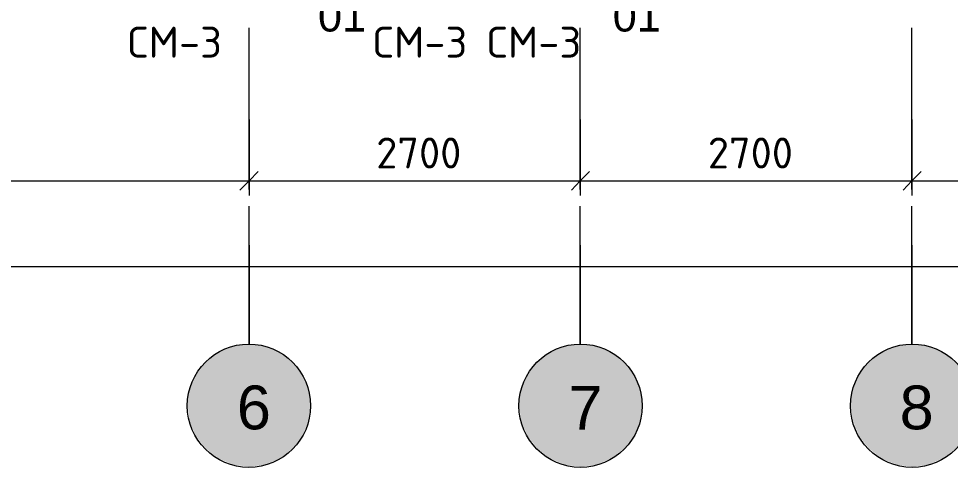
# Model space of a CAD drawing. Header units: millimetres. Extents: x -84737 to 172119, y -43083 to 59399.
# Drawn here: x 122428 to 130016, y 28726 to 32378 of the extents above; entities that cross this region are included whole.
import ezdxf

# ---------------------------------------------------------------- set-up
doc = ezdxf.new("R2010")
doc.units = ezdxf.units.MM
doc.layers.add('PDF _Геометрия', color=7, linetype='Continuous')
doc.layers.add('PDF _Текст', color=7, linetype='Continuous')
doc.layers.add('PDF _Сплошная заливка', color=7, linetype='Continuous', true_color=0xffffff)
doc.styles.add('PDF GOSTCommon', font='arial.ttf')
doc.styles.add('PDF ISOCPEUR', font='isocpeur.ttf')

msp = doc.modelspace()

# ---------------------------------------------------------------- hatches: boundary and pattern name
at = {"layer": 'PDF _Сплошная заливка', "transparency": 33554559}
for points in [[(124369.3, 29724.8), (124339.7, 29729.1), (124276.2, 29729.1), (124174.6, 29716.4), (124157.7, 29707.9), (124145, 29703.7), (124136.5, 29699.4), (124123.8, 29695.2), (124106.9, 29686.7), (124094.2, 29682.5), (124085.7, 29678.3), (124073, 29674), (124064.5, 29669.8), (124051.8, 29665.6), (124039.1, 29652.9), (124030.7, 29648.6), (124018, 29635.9), (124009.5, 29631.7), (123996.8, 29619), (123988.3, 29614.8), (123975.6, 29602.1), (123967.2, 29597.8), (123958.7, 29589.4), (123950.3, 29585.1), (123946, 29576.7), (123937.6, 29568.2), (123933.3, 29559.7), (123920.6, 29547), (123916.4, 29538.6), (123903.7, 29525.9), (123899.5, 29517.4), (123886.8, 29504.7), (123882.5, 29496.3), (123869.8, 29483.6), (123865.6, 29470.9), (123861.4, 29462.4), (123857.1, 29449.7), (123852.9, 29441.2), (123848.7, 29428.5), (123840.2, 29411.6), (123836, 29398.9), (123831.7, 29390.4), (123827.5, 29377.7), (123819, 29360.8), (123814.8, 29326.9), (123810.6, 29297.3), (123806.3, 29263.4), (123802.1, 29233.8), (123806.3, 29229.6), (123806.3, 29199.9), (123810.6, 29199.9), (123810.6, 29166.1), (123814.8, 29166.1), (123814.8, 29132.2), (123819, 29132.2), (123819, 29098.3), (123823.3, 29098.3), (123823.3, 29089.9), (123827.5, 29089.9), (123827.5, 29081.4), (123831.7, 29081.4), (123831.7, 29068.7), (123836, 29068.7), (123836, 29060.2), (123840.2, 29060.2), (123840.2, 29047.5), (123844.4, 29047.5), (123844.4, 29039.1), (123848.7, 29039.1), (123848.7, 29030.6), (123852.9, 29030.6), (123852.9, 29017.9), (123857.1, 29017.9), (123857.1, 29009.5), (123861.4, 29009.5), (123861.4, 28996.8), (123865.6, 28996.8), (123865.6, 28988.3), (123869.8, 28988.3), (123869.8, 28975.6), (123874.1, 28975.6), (123886.8, 28962.9), (123886.8, 28954.4), (123891, 28954.4), (123903.7, 28941.7), (123903.7, 28933.3), (123907.9, 28933.3), (123920.6, 28920.6), (123920.6, 28912.1), (123924.9, 28912.1), (123937.6, 28899.4), (123937.6, 28890.9), (123941.8, 28890.9), (123950.3, 28882.5), (123950.3, 28874), (123958.7, 28874), (123967.2, 28865.5), (123975.6, 28861.3), (123988.3, 28848.6), (123996.8, 28844.4), (124009.5, 28831.7), (124018, 28827.4), (124030.7, 28814.7), (124039.1, 28810.5), (124051.8, 28797.8), (124064.5, 28793.6), (124073, 28789.3), (124085.7, 28785.1), (124094.2, 28780.9), (124106.9, 28776.6), (124123.8, 28768.2), (124136.5, 28763.9), (124145, 28759.7), (124157.7, 28755.5), (124174.6, 28747), (124276.2, 28734.3), (124339.7, 28730.1), (124339.7, 28734.3), (124369.3, 28738.5), (124403.2, 28742.8), (124432.8, 28747), (124445.5, 28751.2), (124454, 28755.5), (124466.7, 28759.7), (124475.2, 28763.9), (124487.8, 28768.2), (124504.8, 28776.6), (124517.5, 28780.9), (124525.9, 28785.1), (124538.6, 28789.3), (124564, 28802), (124572.5, 28810.5), (124581, 28814.7), (124593.7, 28827.4), (124602.1, 28831.7), (124614.8, 28844.4), (124623.3, 28848.6), (124636, 28861.3), (124644.5, 28865.5), (124669.9, 28890.9), (124674.1, 28899.4), (124686.8, 28912.1), (124691, 28920.6), (124703.7, 28933.3), (124708, 28941.7), (124720.7, 28954.4), (124724.9, 28962.9), (124733.4, 28971.4), (124746.1, 28996.8), (124750.3, 29009.5), (124754.5, 29017.9), (124758.8, 29030.6), (124767.2, 29047.5), (124771.5, 29060.2), (124775.7, 29068.7), (124779.9, 29081.4), (124784.2, 29089.9), (124788.4, 29102.6), (124792.6, 29132.2), (124801.1, 29199.9), (124805.3, 29263.4), (124801.1, 29263.4), (124801.1, 29293.1), (124796.9, 29293.1), (124796.9, 29326.9), (124792.6, 29326.9), (124792.6, 29356.6), (124788.4, 29356.6), (124788.4, 29369.3), (124784.2, 29369.3), (124784.2, 29377.7), (124779.9, 29377.7), (124779.9, 29390.4), (124775.7, 29390.4), (124775.7, 29398.9), (124771.5, 29398.9), (124771.5, 29411.6), (124767.2, 29411.6), (124767.2, 29420.1), (124763, 29420.1), (124763, 29428.5), (124758.8, 29428.5), (124758.8, 29441.2), (124754.5, 29441.2), (124754.5, 29449.7), (124750.3, 29449.7), (124750.3, 29462.4), (124746.1, 29462.4), (124746.1, 29470.9), (124741.8, 29470.9), (124741.8, 29479.3), (124737.6, 29479.3), (124737.6, 29487.8), (124729.1, 29496.3), (124724.9, 29496.3), (124724.9, 29504.7), (124712.2, 29517.4), (124708, 29517.4), (124708, 29525.9), (124695.3, 29538.6), (124691, 29538.6), (124691, 29547), (124678.3, 29559.7), (124674.1, 29559.7), (124674.1, 29568.2), (124644.5, 29597.8), (124636, 29602.1), (124623.3, 29614.8), (124614.8, 29619), (124602.1, 29631.7), (124593.7, 29635.9), (124581, 29648.6), (124572.5, 29652.9), (124564, 29661.3), (124538.6, 29674), (124525.9, 29678.3), (124517.5, 29682.5), (124504.8, 29686.7), (124487.8, 29695.2), (124475.2, 29699.4), (124466.7, 29703.7), (124454, 29707.9), (124445.5, 29712.1), (124432.8, 29716.4), (124403.2, 29720.6)], [(124407.4, 29716.4), (124331.2, 29729.1), (124280.4, 29729.1), (124229.6, 29720.6), (124200, 29716.4), (124191.5, 29712.1), (124178.8, 29707.9), (124170.4, 29703.7), (124157.7, 29699.4), (124149.2, 29695.2), (124136.5, 29691), (124128, 29686.7), (124102.6, 29678.3), (124089.9, 29665.6), (124081.5, 29661.3), (124068.8, 29648.6), (124060.3, 29644.4), (124047.6, 29631.7), (124039.1, 29627.5), (124030.7, 29619), (124022.2, 29614.8), (124018, 29606.3), (124009.5, 29597.8), (124005.3, 29589.4), (123996.8, 29580.9), (123992.6, 29572.4), (123984.1, 29564), (123979.9, 29555.5), (123971.4, 29547), (123967.2, 29538.6), (123958.7, 29530.1), (123954.5, 29517.4), (123937.6, 29483.6), (123933.3, 29470.9), (123916.4, 29437), (123912.2, 29398.9), (123903.7, 29331.2), (123907.9, 29326.9), (123907.9, 29293.1), (123912.2, 29293.1), (123912.2, 29259.2), (123916.4, 29259.2), (123916.4, 29225.3), (123920.6, 29225.3), (123920.6, 29216.9), (123924.9, 29216.9), (123924.9, 29208.4), (123929.1, 29208.4), (123929.1, 29199.9), (123933.3, 29199.9), (123933.3, 29187.2), (123937.6, 29187.2), (123937.6, 29178.8), (123941.8, 29178.8), (123941.8, 29170.3), (123946, 29170.3), (123946, 29157.6), (123950.3, 29157.6), (123950.3, 29149.1), (123954.5, 29149.1), (123954.5, 29140.7), (123958.7, 29140.7), (123958.7, 29128), (123963, 29128), (123971.4, 29119.5), (123971.4, 29111), (123975.6, 29111), (123984.1, 29102.6), (123984.1, 29094.1), (123988.3, 29094.1), (123996.8, 29085.6), (123996.8, 29077.2), (124001, 29077.2), (124009.5, 29068.7), (124009.5, 29060.2), (124013.7, 29060.2), (124022.2, 29051.8), (124022.2, 29043.3), (124030.7, 29043.3), (124039.1, 29034.8), (124047.6, 29030.6), (124060.3, 29017.9), (124068.8, 29013.7), (124081.5, 29001), (124089.9, 28996.8), (124102.6, 28984.1), (124128, 28975.6), (124136.5, 28971.4), (124149.2, 28967.1), (124157.7, 28962.9), (124170.4, 28958.7), (124178.8, 28954.4), (124191.5, 28950.2), (124200, 28946), (124238.1, 28941.7), (124272, 28937.5), (124339.7, 28933.3), (124339.7, 28937.5), (124407.4, 28946), (124432.8, 28954.4), (124441.3, 28958.7), (124454, 28962.9), (124462.5, 28967.1), (124475.2, 28971.4), (124483.6, 28975.6), (124496.3, 28979.8), (124513.2, 28988.3), (124521.7, 28996.8), (124530.2, 29001), (124542.9, 29013.7), (124551.3, 29017.9), (124564, 29030.6), (124572.5, 29034.8), (124593.7, 29056), (124597.9, 29064.5), (124606.4, 29072.9), (124610.6, 29081.4), (124619.1, 29089.9), (124623.3, 29098.3), (124631.8, 29106.8), (124636, 29115.3), (124644.5, 29123.7), (124661.4, 29157.6), (124665.6, 29170.3), (124674.1, 29187.2), (124678.3, 29199.9), (124686.8, 29216.9), (124691, 29229.6), (124699.5, 29297.3), (124703.7, 29365), (124699.5, 29365), (124699.5, 29398.9), (124695.3, 29398.9), (124695.3, 29432.8), (124691, 29432.8), (124691, 29445.5), (124686.8, 29445.5), (124686.8, 29453.9), (124682.6, 29453.9), (124682.6, 29462.4), (124678.3, 29462.4), (124678.3, 29470.9), (124674.1, 29470.9), (124674.1, 29479.3), (124669.9, 29479.3), (124669.9, 29492), (124665.6, 29492), (124665.6, 29500.5), (124661.4, 29500.5), (124661.4, 29509), (124657.2, 29509), (124657.2, 29517.4), (124652.9, 29517.4), (124652.9, 29525.9), (124648.7, 29525.9), (124648.7, 29534.3), (124640.2, 29542.8), (124636, 29542.8), (124636, 29551.3), (124627.5, 29559.7), (124623.3, 29559.7), (124623.3, 29568.2), (124614.8, 29576.7), (124610.6, 29576.7), (124610.6, 29585.1), (124602.1, 29593.6), (124597.9, 29593.6), (124597.9, 29602.1), (124572.5, 29627.5), (124564, 29631.7), (124551.3, 29644.4), (124542.9, 29648.6), (124530.2, 29661.3), (124521.7, 29665.6), (124513.2, 29674), (124496.3, 29682.5), (124483.6, 29686.7), (124475.2, 29691), (124462.5, 29695.2), (124454, 29699.4), (124441.3, 29703.7), (124432.8, 29707.9)], [(127103.9, 29720.6), (127036.1, 29729.1), (126972.7, 29729.1), (126938.8, 29724.8), (126909.2, 29720.6), (126875.3, 29716.4), (126858.4, 29707.9), (126845.7, 29703.7), (126837.2, 29699.4), (126824.5, 29695.2), (126807.6, 29686.7), (126794.9, 29682.5), (126786.4, 29678.3), (126773.7, 29674), (126765.2, 29669.8), (126752.5, 29665.6), (126739.8, 29652.9), (126731.4, 29648.6), (126718.7, 29635.9), (126710.2, 29631.7), (126697.5, 29619), (126689, 29614.8), (126676.3, 29602.1), (126667.9, 29597.8), (126659.4, 29589.4), (126650.9, 29585.1), (126646.7, 29576.7), (126638.2, 29568.2), (126634, 29559.7), (126621.3, 29547), (126617.1, 29538.6), (126604.4, 29525.9), (126600.1, 29517.4), (126587.4, 29504.7), (126583.2, 29496.3), (126570.5, 29483.6), (126566.3, 29470.9), (126562, 29462.4), (126557.8, 29449.7), (126553.6, 29441.2), (126549.3, 29428.5), (126540.9, 29411.6), (126536.6, 29398.9), (126532.4, 29390.4), (126528.2, 29377.7), (126519.7, 29360.8), (126515.5, 29326.9), (126511.3, 29297.3), (126507, 29263.4), (126502.8, 29233.8), (126507, 29229.6), (126507, 29199.9), (126511.3, 29199.9), (126511.3, 29166.1), (126515.5, 29166.1), (126515.5, 29132.2), (126519.7, 29132.2), (126519.7, 29098.3), (126523.9, 29098.3), (126523.9, 29089.9), (126528.2, 29089.9), (126528.2, 29081.4), (126532.4, 29081.4), (126532.4, 29068.7), (126536.6, 29068.7), (126536.6, 29060.2), (126540.9, 29060.2), (126540.9, 29047.5), (126545.1, 29047.5), (126545.1, 29039.1), (126549.3, 29039.1), (126549.3, 29030.6), (126553.6, 29030.6), (126553.6, 29017.9), (126557.8, 29017.9), (126557.8, 29009.5), (126562, 29009.5), (126562, 28996.8), (126566.3, 28996.8), (126566.3, 28988.3), (126570.5, 28988.3), (126570.5, 28975.6), (126574.7, 28975.6), (126587.4, 28962.9), (126587.4, 28954.4), (126591.7, 28954.4), (126604.4, 28941.7), (126604.4, 28933.3), (126608.6, 28933.3), (126621.3, 28920.6), (126621.3, 28912.1), (126625.5, 28912.1), (126638.2, 28899.4), (126638.2, 28890.9), (126642.5, 28890.9), (126650.9, 28882.5), (126650.9, 28874), (126659.4, 28874), (126667.9, 28865.5), (126676.3, 28861.3), (126689, 28848.6), (126697.5, 28844.4), (126710.2, 28831.7), (126718.7, 28827.4), (126731.4, 28814.7), (126739.8, 28810.5), (126752.5, 28797.8), (126765.2, 28793.6), (126773.7, 28789.3), (126786.4, 28785.1), (126794.9, 28780.9), (126807.6, 28776.6), (126824.5, 28768.2), (126837.2, 28763.9), (126845.7, 28759.7), (126858.4, 28755.5), (126875.3, 28747), (126909.2, 28742.8), (126938.8, 28738.5), (126972.7, 28734.3), (127036.1, 28730.1), (127036.1, 28734.3), (127103.9, 28742.8), (127133.5, 28747), (127146.2, 28751.2), (127163.1, 28759.7), (127175.8, 28763.9), (127192.8, 28772.4), (127205.5, 28776.6), (127222.4, 28785.1), (127235.1, 28789.3), (127260.5, 28802), (127269, 28810.5), (127277.4, 28814.7), (127285.9, 28823.2), (127294.4, 28827.4), (127302.8, 28835.9), (127311.3, 28840.1), (127319.8, 28848.6), (127328.2, 28852.8), (127336.7, 28861.3), (127345.2, 28865.5), (127370.6, 28890.9), (127374.8, 28899.4), (127387.5, 28912.1), (127391.7, 28920.6), (127404.4, 28933.3), (127408.7, 28941.7), (127421.4, 28954.4), (127425.6, 28962.9), (127434.1, 28971.4), (127446.8, 28996.8), (127451, 29009.5), (127455.2, 29017.9), (127459.5, 29030.6), (127467.9, 29047.5), (127472.2, 29060.2), (127476.4, 29068.7), (127480.6, 29081.4), (127484.9, 29089.9), (127489.1, 29102.6), (127493.3, 29132.2), (127501.8, 29199.9), (127506, 29263.4), (127501.8, 29263.4), (127501.8, 29293.1), (127497.6, 29293.1), (127497.6, 29326.9), (127493.3, 29326.9), (127493.3, 29356.6), (127489.1, 29356.6), (127489.1, 29369.3), (127484.9, 29369.3), (127484.9, 29377.7), (127480.6, 29377.7), (127480.6, 29390.4), (127476.4, 29390.4), (127476.4, 29398.9), (127472.2, 29398.9), (127472.2, 29411.6), (127467.9, 29411.6), (127467.9, 29420.1), (127463.7, 29420.1), (127463.7, 29428.5), (127459.5, 29428.5), (127459.5, 29441.2), (127455.2, 29441.2), (127455.2, 29449.7), (127451, 29449.7), (127451, 29462.4), (127446.8, 29462.4), (127446.8, 29470.9), (127442.5, 29470.9), (127442.5, 29479.3), (127438.3, 29479.3), (127438.3, 29487.8), (127429.8, 29496.3), (127425.6, 29496.3), (127425.6, 29504.7), (127412.9, 29517.4), (127408.7, 29517.4), (127408.7, 29525.9), (127396, 29538.6), (127391.7, 29538.6), (127391.7, 29547), (127379, 29559.7), (127374.8, 29559.7), (127374.8, 29568.2), (127345.2, 29597.8), (127336.7, 29602.1), (127328.2, 29610.5), (127319.8, 29614.8), (127311.3, 29623.2), (127302.8, 29627.5), (127294.4, 29635.9), (127285.9, 29640.2), (127277.4, 29648.6), (127269, 29652.9), (127260.5, 29661.3), (127235.1, 29674), (127222.4, 29678.3), (127205.5, 29686.7), (127192.8, 29691), (127175.8, 29699.4), (127163.1, 29703.7), (127146.2, 29712.1), (127133.5, 29716.4)], [(129804.6, 29720.6), (129736.8, 29729.1), (129673.3, 29729.1), (129639.5, 29724.8), (129609.8, 29720.6), (129576, 29716.4), (129559.1, 29707.9), (129546.4, 29703.7), (129537.9, 29699.4), (129525.2, 29695.2), (129508.3, 29686.7), (129495.6, 29682.5), (129487.1, 29678.3), (129474.4, 29674), (129465.9, 29669.8), (129453.2, 29665.6), (129440.5, 29652.9), (129432.1, 29648.6), (129419.4, 29635.9), (129410.9, 29631.7), (129398.2, 29619), (129389.7, 29614.8), (129377, 29602.1), (129368.6, 29597.8), (129360.1, 29589.4), (129351.6, 29585.1), (129347.4, 29576.7), (129338.9, 29568.2), (129334.7, 29559.7), (129322, 29547), (129317.8, 29538.6), (129305.1, 29525.9), (129300.8, 29517.4), (129288.1, 29504.7), (129283.9, 29496.3), (129271.2, 29483.6), (129267, 29470.9), (129262.7, 29462.4), (129258.5, 29449.7), (129254.3, 29441.2), (129250, 29428.5), (129241.6, 29411.6), (129237.3, 29398.9), (129233.1, 29390.4), (129228.9, 29377.7), (129220.4, 29360.8), (129216.2, 29326.9), (129211.9, 29297.3), (129207.7, 29263.4), (129203.5, 29233.8), (129207.7, 29229.6), (129207.7, 29199.9), (129211.9, 29199.9), (129211.9, 29166.1), (129216.2, 29166.1), (129216.2, 29132.2), (129220.4, 29132.2), (129220.4, 29098.3), (129224.6, 29098.3), (129224.6, 29089.9), (129228.9, 29089.9), (129228.9, 29081.4), (129233.1, 29081.4), (129233.1, 29068.7), (129237.3, 29068.7), (129237.3, 29060.2), (129241.6, 29060.2), (129241.6, 29047.5), (129245.8, 29047.5), (129245.8, 29039.1), (129250, 29039.1), (129250, 29030.6), (129254.3, 29030.6), (129254.3, 29017.9), (129258.5, 29017.9), (129258.5, 29009.5), (129262.7, 29009.5), (129262.7, 28996.8), (129267, 28996.8), (129267, 28988.3), (129271.2, 28988.3), (129271.2, 28975.6), (129275.4, 28975.6), (129288.1, 28962.9), (129288.1, 28954.4), (129292.4, 28954.4), (129305.1, 28941.7), (129305.1, 28933.3), (129309.3, 28933.3), (129322, 28920.6), (129322, 28912.1), (129326.2, 28912.1), (129338.9, 28899.4), (129338.9, 28890.9), (129343.2, 28890.9), (129351.6, 28882.5), (129351.6, 28874), (129360.1, 28874), (129368.6, 28865.5), (129377, 28861.3), (129389.7, 28848.6), (129398.2, 28844.4), (129410.9, 28831.7), (129419.4, 28827.4), (129432.1, 28814.7), (129440.5, 28810.5), (129453.2, 28797.8), (129465.9, 28793.6), (129474.4, 28789.3), (129487.1, 28785.1), (129495.6, 28780.9), (129508.3, 28776.6), (129525.2, 28768.2), (129537.9, 28763.9), (129546.4, 28759.7), (129559.1, 28755.5), (129576, 28747), (129609.8, 28742.8), (129639.5, 28738.5), (129673.3, 28734.3), (129736.8, 28730.1), (129736.8, 28734.3), (129804.6, 28742.8), (129834.2, 28747), (129846.9, 28751.2), (129863.8, 28759.7), (129876.5, 28763.9), (129893.5, 28772.4), (129906.2, 28776.6), (129923.1, 28785.1), (129935.8, 28789.3), (129961.2, 28802), (129969.7, 28810.5), (129978.1, 28814.7), (129986.6, 28823.2), (129995.1, 28827.4), (130003.5, 28835.9), (130012, 28840.1), (130020.5, 28848.6), (130028.9, 28852.8), (130037.4, 28861.3), (130045.9, 28865.5), (130071.3, 28890.9), (130075.5, 28899.4), (130088.2, 28912.1), (130092.4, 28920.6), (130105.1, 28933.3), (130109.3, 28941.7), (130122, 28954.4), (130126.3, 28962.9), (130134.7, 28971.4), (130143.2, 28988.3), (130147.4, 29001), (130151.7, 29009.5), (130160.1, 29034.8), (130164.4, 29043.3), (130172.8, 29068.7), (130177.1, 29077.2), (130185.5, 29102.6), (130189.8, 29132.2), (130198.2, 29199.9), (130202.5, 29263.4), (130198.2, 29263.4), (130198.2, 29293.1), (130194, 29293.1), (130194, 29326.9), (130189.8, 29326.9), (130189.8, 29356.6), (130185.5, 29356.6), (130185.5, 29369.3), (130181.3, 29369.3), (130181.3, 29382), (130177.1, 29382), (130177.1, 29390.4), (130172.8, 29390.4), (130172.8, 29403.1), (130168.6, 29403.1), (130168.6, 29415.8), (130164.4, 29415.8), (130164.4, 29424.3), (130160.1, 29424.3), (130160.1, 29437), (130155.9, 29437), (130155.9, 29449.7), (130151.7, 29449.7), (130151.7, 29458.2), (130147.4, 29458.2), (130147.4, 29470.9), (130143.2, 29470.9), (130143.2, 29479.3), (130139, 29479.3), (130139, 29487.8), (130130.5, 29496.3), (130126.3, 29496.3), (130126.3, 29504.7), (130113.6, 29517.4), (130109.3, 29517.4), (130109.3, 29525.9), (130096.6, 29538.6), (130092.4, 29538.6), (130092.4, 29547), (130079.7, 29559.7), (130075.5, 29559.7), (130075.5, 29568.2), (130045.9, 29597.8), (130037.4, 29602.1), (130028.9, 29610.5), (130020.5, 29614.8), (130012, 29623.2), (130003.5, 29627.5), (129995.1, 29635.9), (129986.6, 29640.2), (129978.1, 29648.6), (129969.7, 29652.9), (129961.2, 29661.3), (129935.8, 29674), (129923.1, 29678.3), (129906.2, 29686.7), (129893.5, 29691), (129876.5, 29699.4), (129863.8, 29703.7), (129846.9, 29712.1), (129834.2, 29716.4)]]:
    msp.add_hatch(color=256, dxfattribs=at).paths.add_polyline_path(points)

# ---------------------------------------------------------------- linework, layer by layer
at = {"layer": 'PDF _Геометрия', "lineweight": 9}
for points in [[(124305.8, 31303.8), (124305.8, 32302.8)], [(127002.3, 31303.8), (127002.3, 32302.8)], [(129703, 31303.8), (129703, 32302.8)], [(124305.8, 32188.5), (124305.8, 32239.3)], [(127002.3, 32188.5), (127002.3, 32239.3)], [(129703, 32188.5), (129703, 32239.3)], [(124305.8, 30986.3), (124305.8, 31989.5)], [(127002.3, 30986.3), (127002.3, 31989.5)], [(129703, 30986.3), (129703, 31989.5)], [(124305.8, 31557.8), (124305.8, 31058.2), (124305.8, 30939.7)], [(127002.3, 31557.8), (127002.3, 31058.2), (127002.3, 30939.7)], [(129703, 31557.8), (129703, 31058.2), (129703, 30939.7)], [(94183.4, 31058.2), (97904.3, 31058.2), (103902.5, 31058.2), (112004.6, 31058.2), (118002.8, 31058.2), (124305.8, 31058.2), (127002.3, 31058.2), (129703, 31058.2), (132255.5, 31058.2), (134803.8, 31058.2), (137204, 31058.2), (139942.7, 31058.2), (143625.5, 31058.2)], [(124305.8, 31049.8), (124305.8, 31104.8)], [(127002.3, 31049.8), (127002.3, 31104.8)], [(129703, 31049.8), (129703, 31104.8)], [(124305.8, 30533.4), (124305.8, 29729.1), (124305.8, 30850.8)], [(127002.3, 30533.4), (127002.3, 29729.1), (127002.3, 30850.8)], [(129703, 30533.4), (129703, 29729.1), (129703, 30850.8)], [(124305.8, 30736.5), (124305.8, 30787.3)], [(127002.3, 30736.5), (127002.3, 30787.3)], [(129703, 30736.5), (129703, 30787.3)], [(94183.4, 30359.8), (143625.5, 30359.8)]]:
    msp.add_lwpolyline(points, dxfattribs=at)
at = {"layer": 'PDF _Геометрия', "lineweight": 20}
for points in [[(124377.8, 31134.4), (124305.8, 31058.2), (124229.6, 30982.1)], [(127078.5, 31134.4), (127002.3, 31058.2), (126930.3, 30982.1)], [(129779.2, 31134.4), (129703, 31058.2), (129631, 30982.1)]]:
    msp.add_lwpolyline(points, dxfattribs=at)
at = {"layer": 'PDF _Геометрия', "lineweight": 9}
for centre in [(124303.8, 29227.5), (127004.5, 29227.5), (129705.1, 29227.5)]:
    msp.add_circle(centre, 501.7, dxfattribs=at)

# ---------------------------------------------------------------- texts
at = {"layer": 'PDF _Текст', "attachment_point": 4}
for s, insert, char_height, style in [('01', (124866.2, 32397.6), 252.47, 'PDF GOSTCommon'), ('01', (127266.4, 32397.6), 252.47, 'PDF GOSTCommon'), ('СМ-3', (123316.8, 32186.5), 252.37, 'PDF ISOCPEUR'), ('СМ-3 СМ-3', (125314.9, 32186.5), 252.37, 'PDF ISOCPEUR'), ('2700', (125340.5, 31284.5), 251.76, 'PDF ISOCPEUR'), ('2700', (128041.3, 31284.5), 251.76, 'PDF ISOCPEUR'), ('6', (124205.8, 29211), 356.7, 'PDF GOSTCommon'), ('7', (126906.6, 29211), 356.7, 'PDF GOSTCommon'), ('8', (129603.2, 29211), 356.7, 'PDF GOSTCommon')]:
    msp.add_mtext(s, dxfattribs=dict(at, insert=insert, char_height=char_height, style=style))

doc.saveas('drawing.dxf')
